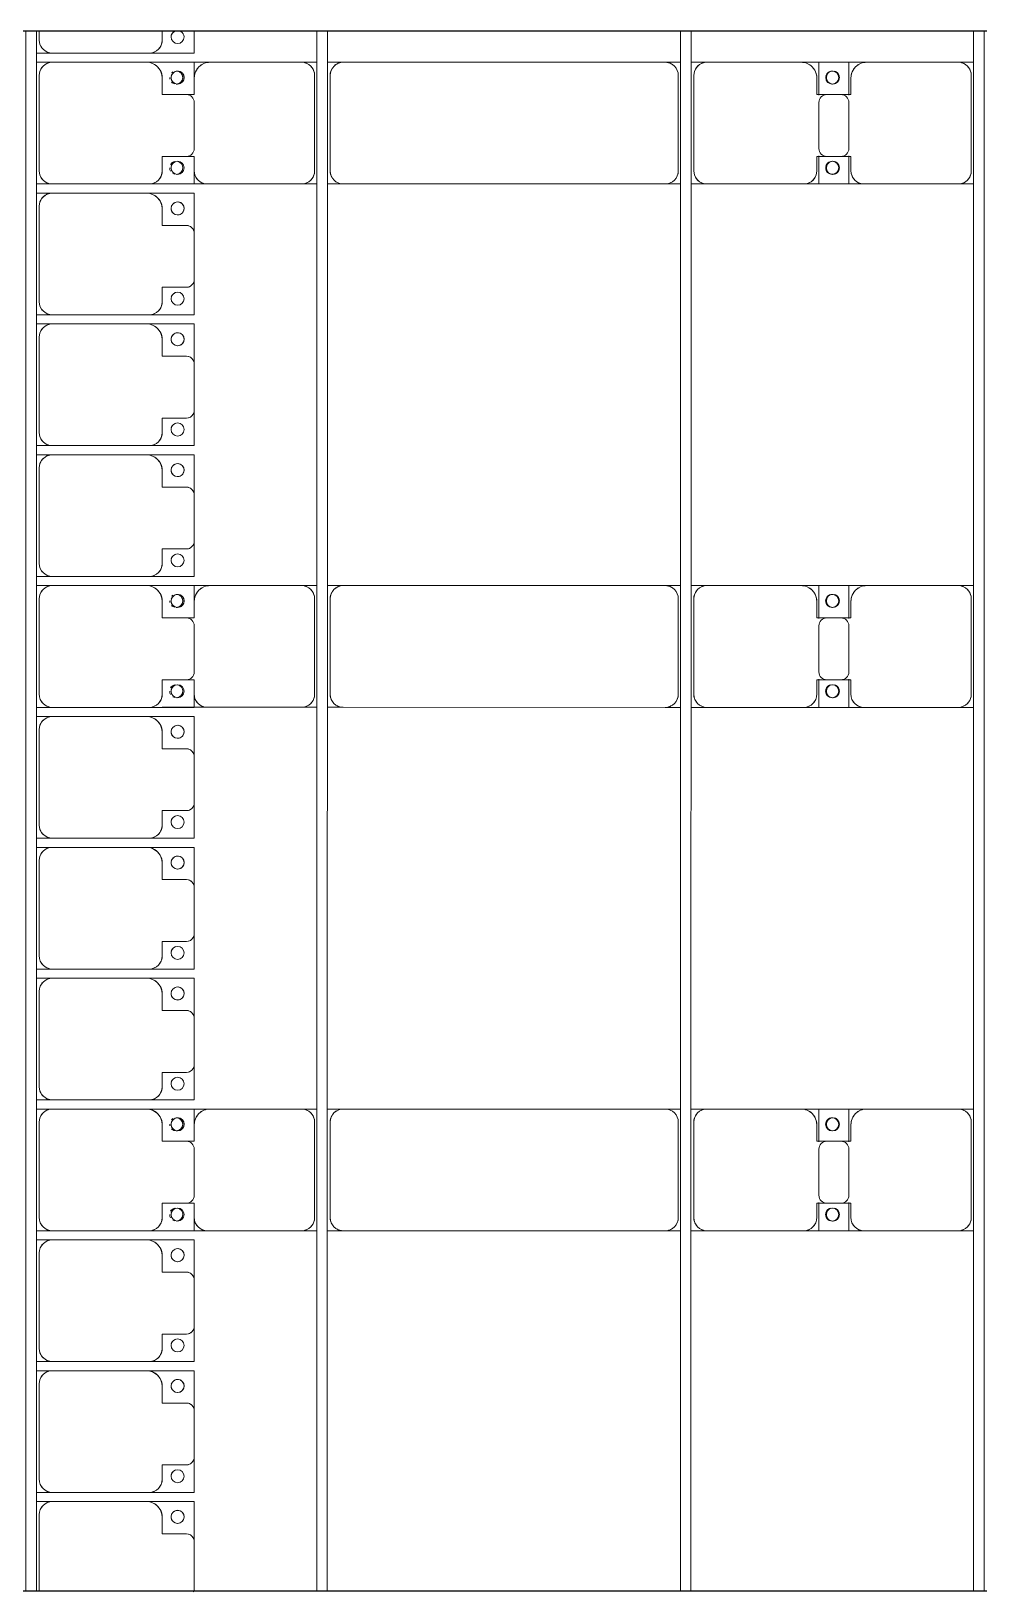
# Model space of a CAD drawing. Header units: millimetres. Extents: x -533732 to -130507, y -117886 to -23954.
# Drawn here: x -452551 to -448929, y -59748 to -53785 of the extents above; entities that cross this region are included whole.
import ezdxf

# ---------------------------------------------------------------- set-up
doc = ezdxf.new("R2010")
doc.units = ezdxf.units.MM
doc.layers.add('A-GENM', color=13, linetype='Continuous', lineweight=9)
doc.layers.add('S-BEAM', color=12, linetype='Continuous', lineweight=9)

# ---------------------------------------------------------------- blocks, each defined once
blk = doc.blocks.new('Dai phao do pin - DẢI PHAO ĐỠ PIN-V49-BỐ TRÍ KHUNG KẾT CẤU BÈ PIN 06')
at = {"layer": 'A-GENM', "color": 7}
for p, q in [((-1312.2, 241.6), (-1129.7, 241.6)), ((-1129.7, 241.6), (-1312.2, 241.6)), ((-779.7, 241.6), (-1129.7, 241.6)), ((-779.7, 241.6), (-721.1, 241.6)), ((-779.7, 241.6), (-721.1, 241.6)), ((-681.1, 241.6), (-620.3, 241.6)), ((-681.1, 241.6), (-620.3, 241.6)), ((610.3, 241.6), (-620.3, 241.6)), ((610.3, 241.6), (668.9, 241.6)), ((610.3, 241.6), (668.9, 241.6)), ((708.9, 241.6), (769.7, 241.6)), ((708.9, 241.6), (769.7, 241.6)), ((1129.7, 241.6), (769.7, 241.6)), ((1129.7, 241.6), (1312.2, 241.6)), ((1312.2, 241.6), (1129.7, 241.6)), ((1197.8, 241.6), (1380.3, 241.6)), ((1197.8, 116.2), (1197.8, 241.6)), ((1380.3, 241.6), (1197.8, 241.6)), ((1312.2, 241.6), (1312.2, 116.2)), ((1730.3, 241.6), (1380.3, 241.6)), ((1730.3, 241.6), (1788.9, 241.6)), ((1730.3, 241.6), (1788.9, 241.6)), ((-1189.7, 181.6), (-1189.7, 118.2)), ((-729.7, -173.4), (-729.7, 191.6)), ((-670.3, 191.6), (-670.3, -173.4)), ((660.3, -173.4), (660.3, 191.6)), ((719.7, 191.6), (719.7, -173.4)), ((1189.7, 118.2), (1189.7, 181.6)), ((1320.3, 181.6), (1320.3, 118.2)), ((1780.3, -173.4), (1780.3, 191.6)), ((-1189.7, 118.2), (-1219.7, 118.2)), ((1282.2, 118.2), (1189.7, 118.2)), ((1197.8, 88.2), (1197.8, -88.2)), ((1320.3, 118.2), (1227.8, 118.2)), ((1312.2, -88.2), (1312.2, 88.2)), ((-1219.7, -118.2), (-1189.7, -118.2)), ((-1189.7, -118.2), (-1189.7, -173.4)), ((1189.7, -173.4), (1189.7, -118.2)), ((1189.7, -118.2), (1282.2, -118.2)), ((1197.8, -223.4), (1197.8, -116.2)), ((1227.8, -118.2), (1320.3, -118.2)), ((1312.2, -116.2), (1312.2, -223.4)), ((1320.3, -118.2), (1320.3, -173.4)), ((-1139.7, -223.4), (-1312.2, -223.4)), ((-1312.2, -223.4), (-1139.7, -223.4)), ((-1139.7, -223.4), (-779.7, -223.4)), ((-721.1, -223.4), (-779.7, -223.4)), ((-721.1, -223.4), (-779.7, -223.4)), ((-620.3, -223.4), (-681.1, -223.4)), ((-620.3, -223.4), (-681.1, -223.4)), ((-620.3, -223.4), (610.3, -223.4)), ((668.9, -223.4), (610.3, -223.4)), ((668.9, -223.4), (610.3, -223.4)), ((769.7, -223.4), (708.9, -223.4)), ((769.7, -223.4), (708.9, -223.4)), ((769.7, -223.4), (1139.7, -223.4)), ((1312.2, -223.4), (1139.7, -223.4)), ((1139.7, -223.4), (1312.2, -223.4)), ((1370.3, -223.4), (1197.8, -223.4)), ((1197.8, -223.4), (1370.3, -223.4)), ((1370.3, -223.4), (1730.3, -223.4)), ((1788.9, -223.4), (1730.3, -223.4)), ((1788.9, -223.4), (1730.3, -223.4))]:
    blk.add_line(p, q, dxfattribs=at)
for centre, radius, start, end in [((-1129.7, 181.6), 60, 90, 180), ((-779.7, 191.6), 50, 360, 90), ((-779.7, 191.6), 50, 360, 75), ((-620.3, 191.6), 50, 90, 180), ((-620.3, 191.6), 50, 105, 135), ((610.3, 191.6), 50, 360, 90), ((610.3, 191.6), 50, 60, 90), ((769.7, 191.6), 50, 90, 180), ((769.7, 191.6), 50, 105, 180), ((1129.7, 181.6), 60, 360, 90), ((1380.3, 181.6), 60, 90, 180), ((1730.3, 191.6), 50, 360, 90), ((1730.3, 191.6), 50, 360, 75), ((-1258.6, 183.2), 25, 180, 195), ((-1258.6, 183.2), 25, 180, 195), ((-1258.6, 183.2), 25, 120, 135), ((-1258.6, 183.2), 25, 120, 135), ((-1258.6, 183.2), 25, 0, 90), ((-1258.6, 183.2), 25, 270, 360), ((-1258.6, 183.2), 25, 0, 75), ((-1258.6, 183.2), 25, 330, 360), ((-1129.7, 181.6), 60, 120, 180), ((-620.3, 191.6), 50, 150, 180), ((610.3, 191.6), 50, 15, 30), ((1129.7, 181.6), 60, 360, 60), ((1248.6, 183.2), 25, 0, 180), ((1248.6, 183.2), 25, 180, 0), ((1248.6, 183.2), 25, 360, 165), ((1251.4, 183.2), 25, 0, 180), ((1251.4, 183.2), 25, 90, 180), ((1251.4, 183.2), 25, 180, 0), ((1251.4, 183.2), 25, 180, 300), ((1248.6, 183.2), 25, 210, 360), ((1251.4, 183.2), 25, 15, 75), ((1380.3, 181.6), 60, 120, 180), ((-1258.6, 183.2), 25, 225, 255), ((-1258.6, 183.2), 25, 225, 255), ((-1258.6, 183.2), 25, 270, 300), ((1251.4, 183.2), 25, 330, 345), ((1227.8, 88.2), 30, 90, 180), ((1282.2, 88.2), 30, 360, 90), ((1227.8, -88.2), 30, 180, 270), ((1282.2, -88.2), 30, 270, 360), ((-1258.6, -161.8), 25, 180, 210), ((-1258.6, -161.8), 25, 180, 210), ((-1258.6, -161.8), 25, 105, 150), ((-1258.6, -161.8), 25, 105, 150), ((-1258.6, -161.8), 25, 270, 0), ((-1258.6, -161.8), 25, 0, 75), ((-1258.6, -161.8), 25, 0, 75), ((-1258.6, -161.8), 25, 285, 360), ((-1139.7, -173.4), 50, 180, 270), ((-1139.7, -173.4), 50, 180, 255), ((-779.7, -173.4), 50, 270, 360), ((-779.7, -173.4), 50, 285, 360), ((-620.3, -173.4), 50, 180, 270), ((-620.3, -173.4), 50, 180, 210), ((610.3, -173.4), 50, 270, 360), ((610.3, -173.4), 50, 330, 360), ((769.7, -173.4), 50, 180, 270), ((769.7, -173.4), 50, 180, 255), ((1139.7, -173.4), 50, 270, 360), ((1139.7, -173.4), 50, 285, 360), ((1248.6, -161.8), 25, 0, 180), ((1248.6, -161.8), 25, 180, 360), ((1248.6, -161.8), 25, 105, 165), ((1248.6, -161.8), 25, 195, 0), ((1251.4, -161.8), 25, 0, 180), ((1251.4, -161.8), 25, 105, 180), ((1251.4, -161.8), 25, 180, 0), ((1251.4, -161.8), 25, 180, 270), ((1248.6, -161.8), 25, 360, 75), ((1251.4, -161.8), 25, 15, 75), ((1251.4, -161.8), 25, 285, 345), ((1370.3, -173.4), 50, 180, 270), ((1370.3, -173.4), 50, 180, 255), ((1730.3, -173.4), 50, 270, 360), ((1730.3, -173.4), 50, 285, 360), ((-1258.6, -161.8), 25, 240, 255), ((-1258.6, -161.8), 25, 240, 255), ((-620.3, -173.4), 50, 240, 270), ((610.3, -173.4), 50, 285, 300)]:
    blk.add_arc(centre, radius, start, end, dxfattribs=at)
blk = doc.blocks.new('Dai phao do pin - DẢI PHAO ĐỠ PIN-V51-BỐ TRÍ KHUNG KẾT CẤU BÈ PIN 06')
at = {"layer": 'A-GENM', "color": 7}
for p, q in [((-1312.2, 241.6), (-1129.7, 241.6)), ((-1129.7, 241.6), (-1312.2, 241.6)), ((-779.7, 241.6), (-1129.7, 241.6)), ((-779.7, 241.6), (-721.1, 241.6)), ((-779.7, 241.6), (-721.1, 241.6)), ((-681.1, 241.6), (-620.3, 241.6)), ((-681.1, 241.6), (-620.3, 241.6)), ((610.3, 241.6), (-620.3, 241.6)), ((610.3, 241.6), (668.9, 241.6)), ((610.3, 241.6), (668.9, 241.6)), ((708.9, 241.6), (769.7, 241.6)), ((708.9, 241.6), (769.7, 241.6)), ((1129.7, 241.6), (769.7, 241.6)), ((1129.7, 241.6), (1312.2, 241.6)), ((1312.2, 241.6), (1129.7, 241.6)), ((1197.8, 241.6), (1380.3, 241.6)), ((1197.8, 116.2), (1197.8, 241.6)), ((1380.3, 241.6), (1197.8, 241.6)), ((1312.2, 241.6), (1312.2, 116.2)), ((1730.3, 241.6), (1380.3, 241.6)), ((1730.3, 241.6), (1788.9, 241.6)), ((1730.3, 241.6), (1788.9, 241.6)), ((-1189.7, 181.6), (-1189.7, 118.2)), ((-729.7, -173.4), (-729.7, 191.6)), ((-670.3, 191.6), (-670.3, -173.4)), ((660.3, -173.4), (660.3, 191.6)), ((719.7, 191.6), (719.7, -173.4)), ((1189.7, 118.2), (1189.7, 181.6)), ((1320.3, 181.6), (1320.3, 118.2)), ((1780.3, -173.4), (1780.3, 191.6)), ((-1189.7, 118.2), (-1219.7, 118.2)), ((1282.2, 118.2), (1189.7, 118.2)), ((1197.8, 88.2), (1197.8, -88.2)), ((1320.3, 118.2), (1227.8, 118.2)), ((1312.2, -88.2), (1312.2, 88.2)), ((-1219.7, -118.2), (-1189.7, -118.2)), ((-1189.7, -118.2), (-1189.7, -173.4)), ((1189.7, -173.4), (1189.7, -118.2)), ((1189.7, -118.2), (1282.2, -118.2)), ((1197.8, -223.4), (1197.8, -116.2)), ((1227.8, -118.2), (1320.3, -118.2)), ((1312.2, -116.2), (1312.2, -223.4)), ((1320.3, -118.2), (1320.3, -173.4)), ((-1139.7, -223.4), (-1312.2, -223.4)), ((-1312.2, -223.4), (-1139.7, -223.4)), ((-1139.7, -223.4), (-779.7, -223.4)), ((-721.1, -223.4), (-779.7, -223.4)), ((-721.1, -223.4), (-779.7, -223.4)), ((-620.3, -223.4), (-681.1, -223.4)), ((-620.3, -223.4), (-681.1, -223.4)), ((-620.3, -223.4), (610.3, -223.4)), ((668.9, -223.4), (610.3, -223.4)), ((668.9, -223.4), (610.3, -223.4)), ((769.7, -223.4), (708.9, -223.4)), ((769.7, -223.4), (708.9, -223.4)), ((769.7, -223.4), (1139.7, -223.4)), ((1312.2, -223.4), (1139.7, -223.4)), ((1139.7, -223.4), (1312.2, -223.4)), ((1370.3, -223.4), (1197.8, -223.4)), ((1197.8, -223.4), (1370.3, -223.4)), ((1370.3, -223.4), (1730.3, -223.4)), ((1788.9, -223.4), (1730.3, -223.4)), ((1788.9, -223.4), (1730.3, -223.4))]:
    blk.add_line(p, q, dxfattribs=at)
for centre, radius, start, end in [((-1129.7, 181.6), 60, 90, 180), ((-779.7, 191.6), 50, 360, 90), ((-779.7, 191.6), 50, 360, 75), ((-620.3, 191.6), 50, 90, 180), ((-620.3, 191.6), 50, 105, 135), ((610.3, 191.6), 50, 360, 90), ((610.3, 191.6), 50, 60, 90), ((769.7, 191.6), 50, 90, 180), ((769.7, 191.6), 50, 105, 180), ((1129.7, 181.6), 60, 360, 90), ((1380.3, 181.6), 60, 90, 180), ((1730.3, 191.6), 50, 360, 90), ((1730.3, 191.6), 50, 360, 75), ((-1258.6, 183.2), 25, 180, 195), ((-1258.6, 183.2), 25, 180, 195), ((-1258.6, 183.2), 25, 120, 135), ((-1258.6, 183.2), 25, 120, 135), ((-1258.6, 183.2), 25, 0, 90), ((-1258.6, 183.2), 25, 270, 360), ((-1258.6, 183.2), 25, 0, 75), ((-1258.6, 183.2), 25, 330, 360), ((-1129.7, 181.6), 60, 120, 180), ((-620.3, 191.6), 50, 150, 180), ((610.3, 191.6), 50, 15, 30), ((1129.7, 181.6), 60, 360, 60), ((1248.6, 183.2), 25, 0, 180), ((1248.6, 183.2), 25, 180, 0), ((1248.6, 183.2), 25, 360, 165), ((1251.4, 183.2), 25, 0, 180), ((1251.4, 183.2), 25, 90, 180), ((1251.4, 183.2), 25, 180, 0), ((1251.4, 183.2), 25, 180, 300), ((1248.6, 183.2), 25, 210, 360), ((1251.4, 183.2), 25, 15, 75), ((1380.3, 181.6), 60, 120, 180), ((-1258.6, 183.2), 25, 225, 255), ((-1258.6, 183.2), 25, 225, 255), ((-1258.6, 183.2), 25, 270, 300), ((1251.4, 183.2), 25, 330, 345), ((1227.8, 88.2), 30, 90, 180), ((1282.2, 88.2), 30, 360, 90), ((1227.8, -88.2), 30, 180, 270), ((1282.2, -88.2), 30, 270, 360), ((-1258.6, -161.8), 25, 180, 210), ((-1258.6, -161.8), 25, 180, 210), ((-1258.6, -161.8), 25, 105, 150), ((-1258.6, -161.8), 25, 105, 150), ((-1258.6, -161.8), 25, 270, 0), ((-1258.6, -161.8), 25, 0, 75), ((-1258.6, -161.8), 25, 0, 75), ((-1258.6, -161.8), 25, 285, 360), ((-1139.7, -173.4), 50, 180, 270), ((-1139.7, -173.4), 50, 180, 255), ((-779.7, -173.4), 50, 270, 360), ((-779.7, -173.4), 50, 285, 360), ((-620.3, -173.4), 50, 180, 270), ((-620.3, -173.4), 50, 180, 210), ((610.3, -173.4), 50, 270, 360), ((610.3, -173.4), 50, 330, 360), ((769.7, -173.4), 50, 180, 270), ((769.7, -173.4), 50, 180, 255), ((1139.7, -173.4), 50, 270, 360), ((1139.7, -173.4), 50, 285, 360), ((1248.6, -161.8), 25, 0, 180), ((1248.6, -161.8), 25, 180, 360), ((1248.6, -161.8), 25, 105, 165), ((1248.6, -161.8), 25, 195, 0), ((1251.4, -161.8), 25, 0, 180), ((1251.4, -161.8), 25, 105, 180), ((1251.4, -161.8), 25, 180, 0), ((1251.4, -161.8), 25, 180, 270), ((1248.6, -161.8), 25, 360, 75), ((1251.4, -161.8), 25, 15, 75), ((1251.4, -161.8), 25, 285, 345), ((1370.3, -173.4), 50, 180, 270), ((1370.3, -173.4), 50, 180, 255), ((1730.3, -173.4), 50, 270, 360), ((1730.3, -173.4), 50, 285, 360), ((-1258.6, -161.8), 25, 240, 255), ((-1258.6, -161.8), 25, 240, 255), ((-620.3, -173.4), 50, 240, 270), ((610.3, -173.4), 50, 285, 300)]:
    blk.add_arc(centre, radius, start, end, dxfattribs=at)
blk = doc.blocks.new('Dai phao do pin - DẢI PHAO ĐỠ PIN-V53-BỐ TRÍ KHUNG KẾT CẤU BÈ PIN 06')
at = {"layer": 'A-GENM', "color": 7}
for p, q in [((-1312.2, 241.6), (-1129.7, 241.6)), ((-1129.7, 241.6), (-1312.2, 241.6)), ((-779.7, 241.6), (-1129.7, 241.6)), ((-779.7, 241.6), (-721.1, 241.6)), ((-779.7, 241.6), (-721.1, 241.6)), ((-681.1, 241.6), (-620.3, 241.6)), ((-681.1, 241.6), (-620.3, 241.6)), ((610.3, 241.6), (-620.3, 241.6)), ((610.3, 241.6), (668.9, 241.6)), ((610.3, 241.6), (668.9, 241.6)), ((708.9, 241.6), (769.7, 241.6)), ((708.9, 241.6), (769.7, 241.6)), ((1129.7, 241.6), (769.7, 241.6)), ((1129.7, 241.6), (1312.2, 241.6)), ((1312.2, 241.6), (1129.7, 241.6)), ((1197.8, 241.6), (1380.3, 241.6)), ((1197.8, 116.2), (1197.8, 241.6)), ((1380.3, 241.6), (1197.8, 241.6)), ((1312.2, 241.6), (1312.2, 116.2)), ((1730.3, 241.6), (1380.3, 241.6)), ((1730.3, 241.6), (1788.9, 241.6)), ((1730.3, 241.6), (1788.9, 241.6)), ((-1189.7, 181.6), (-1189.7, 118.2)), ((-729.7, -173.4), (-729.7, 191.6)), ((-670.3, 191.6), (-670.3, -173.4)), ((660.3, -173.4), (660.3, 191.6)), ((719.7, 191.6), (719.7, -173.4)), ((1189.7, 118.2), (1189.7, 181.6)), ((1320.3, 181.6), (1320.3, 118.2)), ((1780.3, -173.4), (1780.3, 191.6)), ((-1189.7, 118.2), (-1219.7, 118.2)), ((1282.2, 118.2), (1189.7, 118.2)), ((1197.8, 88.2), (1197.8, -88.2)), ((1320.3, 118.2), (1227.8, 118.2)), ((1312.2, -88.2), (1312.2, 88.2)), ((-1219.7, -118.2), (-1189.7, -118.2)), ((-1189.7, -118.2), (-1189.7, -173.4)), ((1189.7, -173.4), (1189.7, -118.2)), ((1189.7, -118.2), (1282.2, -118.2)), ((1197.8, -223.4), (1197.8, -116.2)), ((1227.8, -118.2), (1320.3, -118.2)), ((1312.2, -116.2), (1312.2, -223.4)), ((1320.3, -118.2), (1320.3, -173.4)), ((-1139.7, -223.4), (-1312.2, -223.4)), ((-1312.2, -223.4), (-1139.7, -223.4)), ((-1139.7, -223.4), (-779.7, -223.4)), ((-721.1, -223.4), (-779.7, -223.4)), ((-721.1, -223.4), (-779.7, -223.4)), ((-620.3, -223.4), (-681.1, -223.4)), ((-620.3, -223.4), (-681.1, -223.4)), ((-620.3, -223.4), (610.3, -223.4)), ((668.9, -223.4), (610.3, -223.4)), ((668.9, -223.4), (610.3, -223.4)), ((769.7, -223.4), (708.9, -223.4)), ((769.7, -223.4), (708.9, -223.4)), ((769.7, -223.4), (1139.7, -223.4)), ((1312.2, -223.4), (1139.7, -223.4)), ((1139.7, -223.4), (1312.2, -223.4)), ((1370.3, -223.4), (1197.8, -223.4)), ((1197.8, -223.4), (1370.3, -223.4)), ((1370.3, -223.4), (1730.3, -223.4)), ((1788.9, -223.4), (1730.3, -223.4)), ((1788.9, -223.4), (1730.3, -223.4))]:
    blk.add_line(p, q, dxfattribs=at)
for centre, radius, start, end in [((-1129.7, 181.6), 60, 90, 180), ((-779.7, 191.6), 50, 360, 90), ((-779.7, 191.6), 50, 360, 75), ((-620.3, 191.6), 50, 90, 180), ((-620.3, 191.6), 50, 105, 135), ((610.3, 191.6), 50, 360, 90), ((610.3, 191.6), 50, 60, 90), ((769.7, 191.6), 50, 90, 180), ((769.7, 191.6), 50, 105, 180), ((1129.7, 181.6), 60, 360, 90), ((1380.3, 181.6), 60, 90, 180), ((1730.3, 191.6), 50, 360, 90), ((1730.3, 191.6), 50, 360, 75), ((-1258.6, 183.2), 25, 180, 195), ((-1258.6, 183.2), 25, 180, 195), ((-1258.6, 183.2), 25, 120, 135), ((-1258.6, 183.2), 25, 120, 135), ((-1258.6, 183.2), 25, 0, 90), ((-1258.6, 183.2), 25, 270, 360), ((-1258.6, 183.2), 25, 0, 75), ((-1258.6, 183.2), 25, 330, 360), ((-1129.7, 181.6), 60, 120, 180), ((-620.3, 191.6), 50, 150, 180), ((610.3, 191.6), 50, 15, 30), ((1129.7, 181.6), 60, 360, 60), ((1248.6, 183.2), 25, 0, 180), ((1248.6, 183.2), 25, 180, 0), ((1248.6, 183.2), 25, 360, 165), ((1251.4, 183.2), 25, 0, 180), ((1251.4, 183.2), 25, 90, 180), ((1251.4, 183.2), 25, 180, 0), ((1251.4, 183.2), 25, 180, 300), ((1248.6, 183.2), 25, 210, 360), ((1251.4, 183.2), 25, 15, 75), ((1380.3, 181.6), 60, 120, 180), ((-1258.6, 183.2), 25, 225, 255), ((-1258.6, 183.2), 25, 225, 255), ((-1258.6, 183.2), 25, 270, 300), ((1251.4, 183.2), 25, 330, 345), ((1227.8, 88.2), 30, 90, 180), ((1282.2, 88.2), 30, 360, 90), ((1227.8, -88.2), 30, 180, 270), ((1282.2, -88.2), 30, 270, 360), ((-1258.6, -161.8), 25, 180, 210), ((-1258.6, -161.8), 25, 180, 210), ((-1258.6, -161.8), 25, 105, 150), ((-1258.6, -161.8), 25, 105, 150), ((-1258.6, -161.8), 25, 270, 0), ((-1258.6, -161.8), 25, 0, 75), ((-1258.6, -161.8), 25, 0, 75), ((-1258.6, -161.8), 25, 285, 360), ((-1139.7, -173.4), 50, 180, 270), ((-1139.7, -173.4), 50, 180, 255), ((-779.7, -173.4), 50, 270, 360), ((-779.7, -173.4), 50, 285, 360), ((-620.3, -173.4), 50, 180, 270), ((-620.3, -173.4), 50, 180, 210), ((610.3, -173.4), 50, 270, 360), ((610.3, -173.4), 50, 330, 360), ((769.7, -173.4), 50, 180, 270), ((769.7, -173.4), 50, 180, 255), ((1139.7, -173.4), 50, 270, 360), ((1139.7, -173.4), 50, 285, 360), ((1248.6, -161.8), 25, 0, 180), ((1248.6, -161.8), 25, 180, 360), ((1248.6, -161.8), 25, 105, 165), ((1248.6, -161.8), 25, 195, 0), ((1251.4, -161.8), 25, 0, 180), ((1251.4, -161.8), 25, 105, 180), ((1251.4, -161.8), 25, 180, 0), ((1251.4, -161.8), 25, 180, 270), ((1248.6, -161.8), 25, 360, 75), ((1251.4, -161.8), 25, 15, 75), ((1251.4, -161.8), 25, 285, 345), ((1370.3, -173.4), 50, 180, 270), ((1370.3, -173.4), 50, 180, 255), ((1730.3, -173.4), 50, 270, 360), ((1730.3, -173.4), 50, 285, 360), ((-1258.6, -161.8), 25, 240, 255), ((-1258.6, -161.8), 25, 240, 255), ((-620.3, -173.4), 50, 240, 270), ((610.3, -173.4), 50, 285, 300)]:
    blk.add_arc(centre, radius, start, end, dxfattribs=at)
blk = doc.blocks.new('Dải phao đi lại kèm đỡ invester - DẢI PHAO ĐI LẠI-18522-BỐ TRÍ KHUNG KẾT CẤU BÈ PIN 06')
at = {"layer": 'A-GENM', "color": 7}
for p, q in [((21640, 1312.2), (21723.4, 1312.2)), ((21723.4, 1312.2), (21640, 1312.2)), ((21723.4, 1312.2), (21723.4, 1139.7)), ((21723.4, 1139.7), (21723.4, 1312.2)), ((21758.4, 1312.2), (21818.4, 1312.2)), ((21758.4, 1129.7), (21758.4, 1312.2)), ((21758.4, 1312.2), (21758.4, 1129.7)), ((21818.4, 1312.2), (21758.4, 1312.2)), ((22088.2, 1312.2), (21911.8, 1312.2)), ((22173.4, 1312.2), (22223.4, 1312.2)), ((22223.4, 1312.2), (22173.4, 1312.2)), ((22223.4, 1312.2), (22223.4, 1139.7)), ((22223.4, 1139.7), (22223.4, 1312.2)), ((22258.4, 1312.2), (22411.8, 1312.2)), ((22258.4, 1129.7), (22258.4, 1312.2)), ((22258.4, 1312.2), (22258.4, 1129.7)), ((22411.8, 1312.2), (22258.4, 1312.2)), ((22588.2, 1312.2), (22411.8, 1312.2)), ((22588.2, 1312.2), (22723.4, 1312.2)), ((22723.4, 1312.2), (22588.2, 1312.2)), ((22723.4, 1312.2), (22723.4, 1139.7)), ((22723.4, 1139.7), (22723.4, 1312.2)), ((22758.4, 1312.2), (22911.8, 1312.2)), ((22758.4, 1129.7), (22758.4, 1312.2)), ((22758.4, 1312.2), (22758.4, 1129.7)), ((22911.8, 1312.2), (22758.4, 1312.2)), ((23088.2, 1312.2), (22911.8, 1312.2)), ((23088.2, 1312.2), (23223.4, 1312.2)), ((23223.4, 1312.2), (23088.2, 1312.2)), ((23223.4, 1312.2), (23223.4, 1139.7)), ((23223.4, 1139.7), (23223.4, 1312.2)), ((23258.4, 1312.2), (23411.8, 1312.2)), ((23258.4, 1129.7), (23258.4, 1312.2)), ((23258.4, 1312.2), (23258.4, 1129.7)), ((23411.8, 1312.2), (23258.4, 1312.2)), ((23588.2, 1312.2), (23411.8, 1312.2)), ((23588.2, 1312.2), (23723.4, 1312.2)), ((23723.4, 1312.2), (23588.2, 1312.2)), ((23723.4, 1312.2), (23723.4, 1139.7)), ((23723.4, 1139.7), (23723.4, 1312.2)), ((23758.4, 1312.2), (23818.4, 1312.2)), ((23758.4, 1129.7), (23758.4, 1312.2)), ((23758.4, 1312.2), (23758.4, 1129.7)), ((23818.4, 1312.2), (23758.4, 1312.2)), ((24088.2, 1312.2), (23911.8, 1312.2)), ((24173.4, 1312.2), (24223.4, 1312.2)), ((24223.4, 1312.2), (24173.4, 1312.2)), ((24223.4, 1312.2), (24223.4, 1139.7)), ((24223.4, 1139.7), (24223.4, 1312.2)), ((24258.4, 1312.2), (24411.8, 1312.2)), ((24258.4, 1129.7), (24258.4, 1312.2)), ((24258.4, 1312.2), (24258.4, 1129.7)), ((24411.8, 1312.2), (24258.4, 1312.2)), ((24588.2, 1312.2), (24411.8, 1312.2)), ((24588.2, 1312.2), (24723.4, 1312.2)), ((24723.4, 1312.2), (24588.2, 1312.2)), ((24723.4, 1312.2), (24723.4, 1139.7)), ((24723.4, 1139.7), (24723.4, 1312.2)), ((24758.4, 1312.2), (24911.8, 1312.2)), ((24758.4, 1129.7), (24758.4, 1312.2)), ((24758.4, 1312.2), (24758.4, 1129.7)), ((24911.8, 1312.2), (24758.4, 1312.2)), ((25088.2, 1312.2), (24911.8, 1312.2)), ((25088.2, 1312.2), (25223.4, 1312.2)), ((25223.4, 1312.2), (25088.2, 1312.2)), ((25223.4, 1312.2), (25223.4, 1139.7)), ((25223.4, 1139.7), (25223.4, 1312.2)), ((25258.4, 1312.2), (25411.8, 1312.2)), ((25258.4, 1129.7), (25258.4, 1312.2)), ((25258.4, 1312.2), (25258.4, 1129.7)), ((25411.8, 1312.2), (25258.4, 1312.2)), ((25588.2, 1312.2), (25411.8, 1312.2)), ((25588.2, 1312.2), (25723.4, 1312.2)), ((25723.4, 1312.2), (25588.2, 1312.2)), ((25723.4, 1312.2), (25723.4, 1139.7)), ((25723.4, 1139.7), (25723.4, 1312.2)), ((25758.4, 1312.2), (25818.4, 1312.2)), ((25758.4, 1129.7), (25758.4, 1312.2)), ((25758.4, 1312.2), (25758.4, 1129.7)), ((25818.4, 1312.2), (25758.4, 1312.2)), ((26088.2, 1312.2), (25911.8, 1312.2)), ((26173.4, 1312.2), (26223.4, 1312.2)), ((26223.4, 1312.2), (26173.4, 1312.2)), ((26223.4, 1312.2), (26223.4, 1139.7)), ((26223.4, 1139.7), (26223.4, 1312.2)), ((26258.4, 1312.2), (26411.8, 1312.2)), ((26258.4, 1129.7), (26258.4, 1312.2)), ((26258.4, 1312.2), (26258.4, 1129.7)), ((26411.8, 1312.2), (26258.4, 1312.2)), ((26588.2, 1312.2), (26411.8, 1312.2)), ((26588.2, 1312.2), (26723.4, 1312.2)), ((26723.4, 1312.2), (26588.2, 1312.2)), ((26723.4, 1312.2), (26723.4, 1139.7)), ((26723.4, 1139.7), (26723.4, 1312.2)), ((26758.4, 1312.2), (26911.8, 1312.2)), ((26758.4, 1129.7), (26758.4, 1312.2)), ((26758.4, 1312.2), (26758.4, 1129.7)), ((26911.8, 1312.2), (26758.4, 1312.2)), ((27088.2, 1312.2), (26911.8, 1312.2)), ((27088.2, 1312.2), (27223.4, 1312.2)), ((27223.4, 1312.2), (27088.2, 1312.2)), ((27223.4, 1312.2), (27223.4, 1139.7)), ((27223.4, 1139.7), (27223.4, 1312.2)), ((27258.4, 1312.2), (27411.8, 1312.2)), ((27258.4, 1129.7), (27258.4, 1312.2)), ((27258.4, 1312.2), (27258.4, 1129.7)), ((27411.8, 1312.2), (27258.4, 1312.2)), ((27588.2, 1312.2), (27411.8, 1312.2)), ((27588.2, 1312.2), (27600, 1312.2)), ((27600, 1312.2), (27588.2, 1312.2)), ((21881.8, 1282.2), (21881.8, 1189.7)), ((22118.2, 1189.7), (22118.2, 1282.2)), ((22381.8, 1282.2), (22381.8, 1189.7)), ((22618.2, 1189.7), (22618.2, 1282.2)), ((22881.8, 1282.2), (22881.8, 1189.7)), ((23118.2, 1189.7), (23118.2, 1282.2)), ((23381.8, 1282.2), (23381.8, 1189.7)), ((23618.2, 1189.7), (23618.2, 1282.2)), ((23881.8, 1282.2), (23881.8, 1189.7)), ((24118.2, 1189.7), (24118.2, 1282.2)), ((24381.8, 1282.2), (24381.8, 1189.7)), ((24618.2, 1189.7), (24618.2, 1282.2)), ((24881.8, 1282.2), (24881.8, 1189.7)), ((25118.2, 1189.7), (25118.2, 1282.2)), ((25381.8, 1282.2), (25381.8, 1189.7)), ((25618.2, 1189.7), (25618.2, 1282.2)), ((25881.8, 1282.2), (25881.8, 1189.7)), ((26118.2, 1189.7), (26118.2, 1282.2)), ((26381.8, 1282.2), (26381.8, 1189.7)), ((26618.2, 1189.7), (26618.2, 1282.2)), ((26881.8, 1282.2), (26881.8, 1189.7)), ((27118.2, 1189.7), (27118.2, 1282.2)), ((27381.8, 1282.2), (27381.8, 1189.7)), ((21673.4, 1189.7), (21640, 1189.7)), ((21723.4, 769.7), (21723.4, 1139.7)), ((21881.8, 1189.7), (21818.4, 1189.7)), ((22173.4, 1189.7), (22118.2, 1189.7)), ((22223.4, 769.7), (22223.4, 1139.7)), ((22381.8, 1189.7), (22318.4, 1189.7)), ((22673.4, 1189.7), (22618.2, 1189.7)), ((22723.4, 769.7), (22723.4, 1139.7)), ((22881.8, 1189.7), (22818.4, 1189.7)), ((23173.4, 1189.7), (23118.2, 1189.7)), ((23223.4, 769.7), (23223.4, 1139.7)), ((23381.8, 1189.7), (23318.4, 1189.7)), ((23673.4, 1189.7), (23618.2, 1189.7)), ((23723.4, 769.7), (23723.4, 1139.7)), ((23881.8, 1189.7), (23818.4, 1189.7)), ((24173.4, 1189.7), (24118.2, 1189.7)), ((24223.4, 769.7), (24223.4, 1139.7)), ((24381.8, 1189.7), (24318.4, 1189.7)), ((24673.4, 1189.7), (24618.2, 1189.7)), ((24723.4, 769.7), (24723.4, 1139.7)), ((24881.8, 1189.7), (24818.4, 1189.7)), ((25173.4, 1189.7), (25118.2, 1189.7)), ((25223.4, 769.7), (25223.4, 1139.7)), ((25381.8, 1189.7), (25318.4, 1189.7)), ((25673.4, 1189.7), (25618.2, 1189.7)), ((25723.4, 769.7), (25723.4, 1139.7)), ((25881.8, 1189.7), (25818.4, 1189.7)), ((26173.4, 1189.7), (26118.2, 1189.7)), ((26223.4, 769.7), (26223.4, 1139.7)), ((26381.8, 1189.7), (26318.4, 1189.7)), ((26673.4, 1189.7), (26618.2, 1189.7)), ((26723.4, 769.7), (26723.4, 1139.7)), ((26881.8, 1189.7), (26818.4, 1189.7)), ((27173.4, 1189.7), (27118.2, 1189.7)), ((27223.4, 769.7), (27223.4, 1139.7)), ((27381.8, 1189.7), (27318.4, 1189.7)), ((21758.4, 1129.7), (21758.4, 769.7)), ((22258.4, 1129.7), (22258.4, 769.7)), ((22758.4, 1129.7), (22758.4, 769.7)), ((23258.4, 1129.7), (23258.4, 769.7)), ((23758.4, 1129.7), (23758.4, 769.7)), ((24258.4, 1129.7), (24258.4, 769.7)), ((24758.4, 1129.7), (24758.4, 769.7)), ((25258.4, 1129.7), (25258.4, 769.7)), ((25758.4, 1129.7), (25758.4, 769.7)), ((26258.4, 1129.7), (26258.4, 769.7)), ((26758.4, 1129.7), (26758.4, 769.7)), ((27258.4, 1129.7), (27258.4, 769.7)), ((21640, 719.7), (21673.4, 719.7)), ((21723.4, 769.7), (21723.4, 708.9)), ((21723.4, 769.7), (21723.4, 708.9)), ((21758.4, 708.9), (21758.4, 769.7)), ((21758.4, 708.9), (21758.4, 769.7)), ((21808.4, 719.7), (22173.4, 719.7)), ((22223.4, 769.7), (22223.4, 708.9)), ((22223.4, 769.7), (22223.4, 708.9)), ((22258.4, 708.9), (22258.4, 769.7)), ((22258.4, 708.9), (22258.4, 769.7)), ((22308.4, 719.7), (22673.4, 719.7)), ((22723.4, 769.7), (22723.4, 708.9)), ((22723.4, 769.7), (22723.4, 708.9)), ((22758.4, 708.9), (22758.4, 769.7)), ((22758.4, 708.9), (22758.4, 769.7)), ((22808.4, 719.7), (23173.4, 719.7)), ((23223.4, 769.7), (23223.4, 708.9)), ((23223.4, 769.7), (23223.4, 708.9)), ((23258.4, 708.9), (23258.4, 769.7)), ((23258.4, 708.9), (23258.4, 769.7)), ((23308.4, 719.7), (23673.4, 719.7)), ((23723.4, 769.7), (23723.4, 708.9)), ((23723.4, 769.7), (23723.4, 708.9)), ((23758.4, 708.9), (23758.4, 769.7)), ((23758.4, 708.9), (23758.4, 769.7)), ((23808.4, 719.7), (24173.4, 719.7)), ((24223.4, 769.7), (24223.4, 708.9)), ((24223.4, 769.7), (24223.4, 708.9)), ((24258.4, 708.9), (24258.4, 769.7)), ((24258.4, 708.9), (24258.4, 769.7)), ((24308.4, 719.7), (24673.4, 719.7)), ((24723.4, 769.7), (24723.4, 708.9)), ((24723.4, 769.7), (24723.4, 708.9)), ((24758.4, 708.9), (24758.4, 769.7)), ((24758.4, 708.9), (24758.4, 769.7)), ((24808.4, 719.7), (25173.4, 719.7)), ((25223.4, 769.7), (25223.4, 708.9)), ((25223.4, 769.7), (25223.4, 708.9)), ((25258.4, 708.9), (25258.4, 769.7)), ((25258.4, 708.9), (25258.4, 769.7)), ((25308.4, 719.7), (25673.4, 719.7)), ((25723.4, 769.7), (25723.4, 708.9)), ((25723.4, 769.7), (25723.4, 708.9)), ((25758.4, 708.9), (25758.4, 769.7)), ((25758.4, 708.9), (25758.4, 769.7)), ((25808.4, 719.7), (26173.4, 719.7)), ((26223.4, 769.7), (26223.4, 708.9)), ((26223.4, 769.7), (26223.4, 708.9)), ((26258.4, 708.9), (26258.4, 769.7)), ((26258.4, 708.9), (26258.4, 769.7)), ((26308.4, 719.7), (26673.4, 719.7)), ((26723.4, 769.7), (26723.4, 708.9)), ((26723.4, 769.7), (26723.4, 708.9)), ((26758.4, 708.9), (26758.4, 769.7)), ((26758.4, 708.9), (26758.4, 769.7)), ((26808.4, 719.7), (27173.4, 719.7)), ((27223.4, 769.7), (27223.4, 708.9)), ((27223.4, 769.7), (27223.4, 708.9)), ((27258.4, 708.9), (27258.4, 769.7)), ((27258.4, 708.9), (27258.4, 769.7)), ((27308.4, 719.7), (27600, 719.7))]:
    blk.add_line(p, q, dxfattribs=at)
for centre, radius, start, end in [((21911.8, 1282.2), 30, 90, 180), ((22088.2, 1282.2), 30, 0, 90), ((22411.8, 1282.2), 30, 90, 180), ((22588.2, 1282.2), 30, 0, 90), ((22911.8, 1282.2), 30, 90, 180), ((23088.2, 1282.2), 30, 0, 90), ((23411.8, 1282.2), 30, 90, 180), ((23588.2, 1282.2), 30, 0, 90), ((23911.8, 1282.2), 30, 90, 180), ((24088.2, 1282.2), 30, 0, 90), ((24411.8, 1282.2), 30, 90, 180), ((24588.2, 1282.2), 30, 360, 90), ((24911.8, 1282.2), 30, 90, 180), ((25088.2, 1282.2), 30, 0, 90), ((25411.8, 1282.2), 30, 90, 180), ((25588.2, 1282.2), 30, 360, 90), ((25911.8, 1282.2), 30, 90, 180), ((26088.2, 1282.2), 30, 0, 90), ((26411.8, 1282.2), 30, 90, 180), ((26588.2, 1282.2), 30, 0, 90), ((26911.8, 1282.2), 30, 90, 180), ((27088.2, 1282.2), 30, 360, 90), ((27411.8, 1282.2), 30, 90, 180), ((27588.2, 1282.2), 30, 60, 90), ((21661.8, 1248.6), 25, 90, 150), ((21661.8, 1248.6), 25, 90, 150), ((21661.8, 1248.6), 25, 270, 90), ((21661.8, 1248.6), 25, 270, 90), ((21816.8, 1248.6), 25, 90, 270), ((21816.8, 1248.6), 25, 90, 255), ((21816.8, 1248.6), 25, 270, 90), ((21816.8, 1248.6), 25, 300, 90), ((22161.8, 1248.6), 25, 90, 270), ((22161.8, 1248.6), 25, 90, 180), ((22161.8, 1248.6), 25, 270, 90), ((22161.8, 1248.6), 25, 270, 90), ((22316.8, 1248.6), 25, 90, 270), ((22316.8, 1248.6), 25, 90, 255), ((22316.8, 1248.6), 25, 270, 90), ((22316.8, 1248.6), 25, 300, 90), ((22411.8, 1282.2), 30, 105, 165), ((22411.8, 1282.2), 30, 135, 165), ((22411.8, 1282.2), 30, 135, 165), ((22588.2, 1282.2), 30, 60, 75), ((22588.2, 1282.2), 30, 15, 75), ((22588.2, 1282.2), 30, 60, 75), ((22588.2, 1282.2), 30, 15, 30), ((22588.2, 1282.2), 30, 15, 30), ((22661.8, 1248.6), 25, 90, 270), ((22661.8, 1248.6), 25, 90, 180), ((22661.8, 1248.6), 25, 270, 90), ((22661.8, 1248.6), 25, 270, 90), ((22816.8, 1248.6), 25, 90, 270), ((22816.8, 1248.6), 25, 90, 255), ((22816.8, 1248.6), 25, 270, 90), ((22816.8, 1248.6), 25, 300, 90), ((22911.8, 1282.2), 30, 105, 165), ((22911.8, 1282.2), 30, 135, 165), ((22911.8, 1282.2), 30, 135, 165), ((23088.2, 1282.2), 30, 60, 75), ((23088.2, 1282.2), 30, 15, 75), ((23088.2, 1282.2), 30, 60, 75), ((23088.2, 1282.2), 30, 15, 30), ((23088.2, 1282.2), 30, 15, 30), ((23161.8, 1248.6), 25, 90, 270), ((23161.8, 1248.6), 25, 90, 180), ((23161.8, 1248.6), 25, 270, 90), ((23161.8, 1248.6), 25, 270, 90), ((23316.8, 1248.6), 25, 90, 270), ((23316.8, 1248.6), 25, 90, 255), ((23316.8, 1248.6), 25, 270, 90), ((23316.8, 1248.6), 25, 300, 90), ((23411.8, 1282.2), 30, 105, 165), ((23411.8, 1282.2), 30, 135, 165), ((23411.8, 1282.2), 30, 135, 165), ((23588.2, 1282.2), 30, 60, 75), ((23588.2, 1282.2), 30, 15, 75), ((23588.2, 1282.2), 30, 60, 75), ((23588.2, 1282.2), 30, 15, 30), ((23588.2, 1282.2), 30, 15, 30), ((23661.8, 1248.6), 25, 90, 270), ((23661.8, 1248.6), 25, 90, 180), ((23661.8, 1248.6), 25, 270, 90), ((23661.8, 1248.6), 25, 270, 90), ((23816.8, 1248.6), 25, 90, 270), ((23816.8, 1248.6), 25, 90, 255), ((23816.8, 1248.6), 25, 270, 90), ((23816.8, 1248.6), 25, 300, 90), ((24161.8, 1248.6), 25, 90, 270), ((24161.8, 1248.6), 25, 90, 180), ((24161.8, 1248.6), 25, 270, 90), ((24161.8, 1248.6), 25, 270, 90), ((24316.8, 1248.6), 25, 90, 270), ((24316.8, 1248.6), 25, 90, 255), ((24316.8, 1248.6), 25, 270, 90), ((24316.8, 1248.6), 25, 300, 90), ((24411.8, 1282.2), 30, 105, 165), ((24411.8, 1282.2), 30, 135, 165), ((24411.8, 1282.2), 30, 135, 165), ((24588.2, 1282.2), 30, 60, 75), ((24588.2, 1282.2), 30, 15, 75), ((24588.2, 1282.2), 30, 60, 75), ((24588.2, 1282.2), 30, 15, 30), ((24588.2, 1282.2), 30, 15, 30), ((24661.8, 1248.6), 25, 90, 270), ((24661.8, 1248.6), 25, 90, 180), ((24661.8, 1248.6), 25, 270, 90), ((24661.8, 1248.6), 25, 270, 90), ((24816.8, 1248.6), 25, 90, 270), ((24816.8, 1248.6), 25, 90, 255), ((24816.8, 1248.6), 25, 270, 90), ((24816.8, 1248.6), 25, 300, 90), ((24911.8, 1282.2), 30, 105, 165), ((24911.8, 1282.2), 30, 135, 165), ((24911.8, 1282.2), 30, 135, 165), ((25088.2, 1282.2), 30, 60, 75), ((25088.2, 1282.2), 30, 15, 75), ((25088.2, 1282.2), 30, 60, 75), ((25088.2, 1282.2), 30, 15, 30), ((25088.2, 1282.2), 30, 15, 30), ((25161.8, 1248.6), 25, 90, 270), ((25161.8, 1248.6), 25, 90, 180), ((25161.8, 1248.6), 25, 270, 90), ((25161.8, 1248.6), 25, 270, 90), ((25316.8, 1248.6), 25, 90, 270), ((25316.8, 1248.6), 25, 90, 255), ((25316.8, 1248.6), 25, 270, 90), ((25316.8, 1248.6), 25, 300, 90), ((25411.8, 1282.2), 30, 105, 165), ((25411.8, 1282.2), 30, 135, 165), ((25411.8, 1282.2), 30, 135, 165), ((25588.2, 1282.2), 30, 60, 75), ((25588.2, 1282.2), 30, 15, 75), ((25588.2, 1282.2), 30, 60, 75), ((25588.2, 1282.2), 30, 15, 30), ((25588.2, 1282.2), 30, 15, 30), ((25661.8, 1248.6), 25, 90, 270), ((25661.8, 1248.6), 25, 90, 180), ((25661.8, 1248.6), 25, 270, 90), ((25661.8, 1248.6), 25, 270, 90), ((25816.8, 1248.6), 25, 90, 270), ((25816.8, 1248.6), 25, 90, 255), ((25816.8, 1248.6), 25, 270, 90), ((25816.8, 1248.6), 25, 300, 90), ((26161.8, 1248.6), 25, 90, 270), ((26161.8, 1248.6), 25, 90, 180), ((26161.8, 1248.6), 25, 270, 90), ((26161.8, 1248.6), 25, 270, 90), ((26316.8, 1248.6), 25, 90, 270), ((26316.8, 1248.6), 25, 90, 255), ((26316.8, 1248.6), 25, 270, 90), ((26316.8, 1248.6), 25, 300, 90), ((26411.8, 1282.2), 30, 105, 165), ((26411.8, 1282.2), 30, 135, 165), ((26411.8, 1282.2), 30, 135, 165), ((26588.2, 1282.2), 30, 60, 75), ((26588.2, 1282.2), 30, 15, 75), ((26588.2, 1282.2), 30, 60, 75), ((26588.2, 1282.2), 30, 15, 30), ((26588.2, 1282.2), 30, 15, 30), ((26661.8, 1248.6), 25, 90, 270), ((26661.8, 1248.6), 25, 90, 180), ((26661.8, 1248.6), 25, 270, 90), ((26661.8, 1248.6), 25, 270, 90), ((26816.8, 1248.6), 25, 90, 270), ((26816.8, 1248.6), 25, 90, 255), ((26816.8, 1248.6), 25, 270, 90), ((26816.8, 1248.6), 25, 300, 90), ((26911.8, 1282.2), 30, 105, 165), ((26911.8, 1282.2), 30, 135, 165), ((26911.8, 1282.2), 30, 135, 165), ((27088.2, 1282.2), 30, 60, 75), ((27088.2, 1282.2), 30, 15, 75), ((27088.2, 1282.2), 30, 60, 75), ((27088.2, 1282.2), 30, 15, 30), ((27088.2, 1282.2), 30, 15, 30), ((27161.8, 1248.6), 25, 90, 270), ((27161.8, 1248.6), 25, 90, 180), ((27161.8, 1248.6), 25, 270, 90), ((27161.8, 1248.6), 25, 270, 90), ((27316.8, 1248.6), 25, 90, 270), ((27316.8, 1248.6), 25, 90, 255), ((27316.8, 1248.6), 25, 270, 90), ((27316.8, 1248.6), 25, 300, 90), ((27411.8, 1282.2), 30, 105, 165), ((27411.8, 1282.2), 30, 135, 165), ((27411.8, 1282.2), 30, 135, 165), ((27588.2, 1282.2), 30, 60, 75), ((27588.2, 1282.2), 30, 60, 75), ((27588.2, 1282.2), 30, 60, 75), ((21661.8, 1248.6), 25, 210, 270), ((21661.8, 1248.6), 25, 210, 255), ((21816.8, 1248.6), 25, 270, 285), ((22161.8, 1248.6), 25, 195, 255), ((22316.8, 1248.6), 25, 270, 285), ((22661.8, 1248.6), 25, 195, 255), ((22816.8, 1248.6), 25, 270, 285), ((23161.8, 1248.6), 25, 195, 255), ((23316.8, 1248.6), 25, 270, 285), ((23661.8, 1248.6), 25, 195, 255), ((23816.8, 1248.6), 25, 270, 285), ((24161.8, 1248.6), 25, 195, 255), ((24316.8, 1248.6), 25, 270, 285), ((24661.8, 1248.6), 25, 195, 255), ((24816.8, 1248.6), 25, 270, 285), ((25161.8, 1248.6), 25, 195, 255), ((25316.8, 1248.6), 25, 270, 285), ((25661.8, 1248.6), 25, 195, 255), ((25816.8, 1248.6), 25, 270, 285), ((26161.8, 1248.6), 25, 195, 255), ((26316.8, 1248.6), 25, 270, 285), ((26661.8, 1248.6), 25, 195, 255), ((26816.8, 1248.6), 25, 270, 285), ((27161.8, 1248.6), 25, 195, 255), ((27316.8, 1248.6), 25, 270, 285), ((21673.4, 1139.7), 50, 360, 90), ((21673.4, 1139.7), 50, 15, 90), ((21818.4, 1129.7), 60, 90, 180), ((21818.4, 1129.7), 60, 90, 150), ((22173.4, 1139.7), 50, 360, 90), ((22173.4, 1139.7), 50, 15, 90), ((22318.4, 1129.7), 60, 90, 180), ((22318.4, 1129.7), 60, 90, 150), ((22673.4, 1139.7), 50, 0, 90), ((22673.4, 1139.7), 50, 15, 90), ((22818.4, 1129.7), 60, 90, 180), ((22818.4, 1129.7), 60, 90, 150), ((23173.4, 1139.7), 50, 0, 90), ((23173.4, 1139.7), 50, 15, 90), ((23318.4, 1129.7), 60, 90, 180), ((23318.4, 1129.7), 60, 90, 150), ((23673.4, 1139.7), 50, 0, 90), ((23673.4, 1139.7), 50, 15, 90), ((23818.4, 1129.7), 60, 90, 180), ((23818.4, 1129.7), 60, 90, 150), ((24173.4, 1139.7), 50, 0, 90), ((24173.4, 1139.7), 50, 15, 90), ((24318.4, 1129.7), 60, 90, 180), ((24318.4, 1129.7), 60, 90, 150), ((24673.4, 1139.7), 50, 0, 90), ((24673.4, 1139.7), 50, 15, 90), ((24818.4, 1129.7), 60, 90, 180), ((24818.4, 1129.7), 60, 90, 150), ((25173.4, 1139.7), 50, 360, 90), ((25173.4, 1139.7), 50, 15, 90), ((25318.4, 1129.7), 60, 90, 180), ((25318.4, 1129.7), 60, 90, 150), ((25673.4, 1139.7), 50, 0, 90), ((25673.4, 1139.7), 50, 15, 90), ((25818.4, 1129.7), 60, 90, 180), ((25818.4, 1129.7), 60, 90, 150), ((26173.4, 1139.7), 50, 0, 90), ((26173.4, 1139.7), 50, 15, 90), ((26318.4, 1129.7), 60, 90, 180), ((26318.4, 1129.7), 60, 90, 150), ((26673.4, 1139.7), 50, 0, 90), ((26673.4, 1139.7), 50, 15, 90), ((26818.4, 1129.7), 60, 90, 180), ((26818.4, 1129.7), 60, 90, 150), ((27173.4, 1139.7), 50, 0, 90), ((27173.4, 1139.7), 50, 15, 90), ((27318.4, 1129.7), 60, 90, 180), ((27318.4, 1129.7), 60, 90, 150), ((21673.4, 769.7), 50, 270, 360), ((21673.4, 769.7), 50, 270, 345), ((21808.4, 769.7), 50, 180, 270), ((21808.4, 769.7), 50, 195, 270), ((22173.4, 769.7), 50, 270, 0), ((22173.4, 769.7), 50, 270, 345), ((22308.4, 769.7), 50, 180, 270), ((22308.4, 769.7), 50, 195, 270), ((22673.4, 769.7), 50, 270, 0), ((22673.4, 769.7), 50, 270, 345), ((22808.4, 769.7), 50, 180, 270), ((22808.4, 769.7), 50, 195, 270), ((23173.4, 769.7), 50, 270, 360), ((23173.4, 769.7), 50, 270, 345), ((23308.4, 769.7), 50, 180, 270), ((23308.4, 769.7), 50, 195, 270), ((23673.4, 769.7), 50, 270, 0), ((23673.4, 769.7), 50, 270, 345), ((23808.4, 769.7), 50, 180, 270), ((23808.4, 769.7), 50, 195, 270), ((24173.4, 769.7), 50, 270, 0), ((24173.4, 769.7), 50, 270, 345), ((24308.4, 769.7), 50, 180, 270), ((24308.4, 769.7), 50, 195, 270), ((24673.4, 769.7), 50, 270, 0), ((24673.4, 769.7), 50, 270, 345), ((24808.4, 769.7), 50, 180, 270), ((24808.4, 769.7), 50, 195, 270), ((25173.4, 769.7), 50, 270, 0), ((25173.4, 769.7), 50, 270, 345), ((25308.4, 769.7), 50, 180, 270), ((25308.4, 769.7), 50, 195, 270), ((25673.4, 769.7), 50, 270, 360), ((25673.4, 769.7), 50, 270, 345), ((25808.4, 769.7), 50, 180, 270), ((25808.4, 769.7), 50, 195, 270), ((26173.4, 769.7), 50, 270, 0), ((26173.4, 769.7), 50, 270, 345), ((26308.4, 769.7), 50, 180, 270), ((26308.4, 769.7), 50, 195, 270), ((26673.4, 769.7), 50, 270, 0), ((26673.4, 769.7), 50, 270, 345), ((26808.4, 769.7), 50, 180, 270), ((26808.4, 769.7), 50, 195, 270), ((27173.4, 769.7), 50, 270, 0), ((27173.4, 769.7), 50, 270, 345), ((27308.4, 769.7), 50, 180, 270), ((27308.4, 769.7), 50, 195, 270)]:
    blk.add_arc(centre, radius, start, end, dxfattribs=at)
blk = doc.blocks.new('Dầm C52 - Dầm C52-V31-BỐ TRÍ KHUNG KẾT CẤU BÈ PIN 06')
at = {"layer": 'S-BEAM', "color": 1}
for p, q in [((11386.7, 20), (17346.7, 20)), ((17346.7, -20), (11386.7, -20))]:
    blk.add_line(p, q, dxfattribs=at)
blk = doc.blocks.new('Dầm C52 - Hộp 40x60-19816-BỐ TRÍ KHUNG KẾT CẤU BÈ PIN 06')
at = {"layer": 'S-BEAM', "color": 3, "lineweight": 25}
for p, q in [((-145891.1, 20), (145891.1, 20)), ((145891.1, -20), (-145891.1, -20))]:
    blk.add_line(p, q, dxfattribs=at)
blk = doc.blocks.new('HOBANMONG_BEPIN 6_rvt-1-BỐ TRÍ KHUNG KẾT CẤU BÈ PIN 06')
at = {"layer": 'A-GENM', "color": 3, "lineweight": 25}
for name, p, rotation in [('Dải phao đi lại kèm đỡ invester - DẢI PHAO ĐI LẠI-18522-BỐ TRÍ KHUNG KẾT CẤU BÈ PIN 06', (-453239.4, -32145.2), 269.9997586098934), ('Dai phao do pin - DẢI PHAO ĐỠ PIN-V49-BỐ TRÍ KHUNG KẾT CẤU BÈ PIN 06', (-450737.6, -54145.2), 359.9997586099392), ('Dai phao do pin - DẢI PHAO ĐỠ PIN-V51-BỐ TRÍ KHUNG KẾT CẤU BÈ PIN 06', (-450737.7, -56145.2), 359.9997586099392), ('Dai phao do pin - DẢI PHAO ĐỠ PIN-V53-BỐ TRÍ KHUNG KẾT CẤU BÈ PIN 06', (-450737.7, -58145.2), 359.9997586099392)]:
    blk.add_blockref(name, p, dxfattribs=dict(at, rotation=rotation))
at = {"layer": 'S-BEAM', "color": 3, "lineweight": 25}
for name, p, rotation in [('Dầm C52 - Dầm C52-V31-BỐ TRÍ KHUNG KẾT CẤU BÈ PIN 06', (-452550.6, -71131.9), 89.99975860989275), ('Dầm C52 - Dầm C52-V31-BỐ TRÍ KHUNG KẾT CẤU BÈ PIN 06', (-451438.8, -71131.9), 89.99975860989275), ('Dầm C52 - Dầm C52-V31-BỐ TRÍ KHUNG KẾT CẤU BÈ PIN 06', (-450048.8, -71131.9), 89.99975860989275), ('Dầm C52 - Dầm C52-V31-BỐ TRÍ KHUNG KẾT CẤU BÈ PIN 06', (-448928.8, -71131.9), 89.99975860989275), ('Dầm C52 - Hộp 40x60-19816-BỐ TRÍ KHUNG KẾT CẤU BÈ PIN 06', (-380339.8, -53765.5), 359.9997586099392), ('Dầm C52 - Hộp 40x60-19816-BỐ TRÍ KHUNG KẾT CẤU BÈ PIN 06', (-380339.8, -59765.5), 359.9997586099392)]:
    blk.add_blockref(name, p, dxfattribs=dict(at, rotation=rotation))

msp = doc.modelspace()

# ---------------------------------------------------------------- block references
at = {"lineweight": 5}
msp.add_blockref('HOBANMONG_BEPIN 6_rvt-1-BỐ TRÍ KHUNG KẾT CẤU BÈ PIN 06', (0, 0), dxfattribs=at)

doc.saveas('drawing.dxf')
